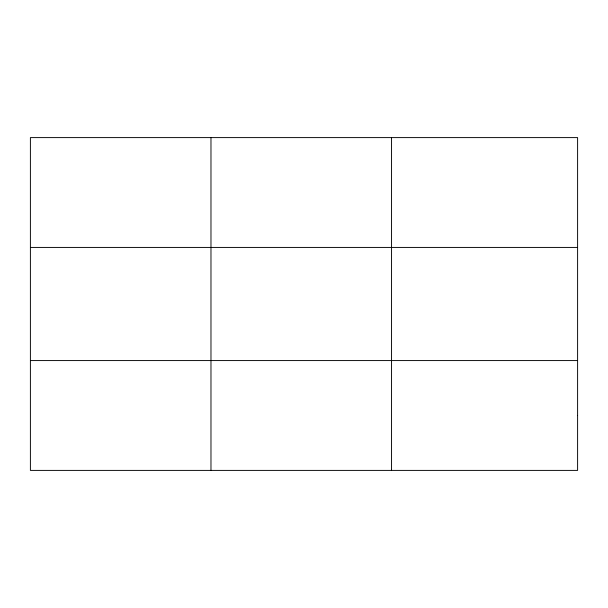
<?xml version="1.0" encoding="UTF-8"?>
<svg xmlns="http://www.w3.org/2000/svg" width="608" height="608" viewBox="0 0 608 608"><rect width="100%" height="100%" fill="white"/><g stroke="black" fill="none" stroke-linecap="round" stroke-linejoin="round"><path stroke-width="0.91" d="M210.976 470.402L210.976 137.598M391.552 470.402L391.552 137.598M30.4 247.426L577.6 247.426M30.4 360.574L577.6 360.574M577.6 415.484L577.6 470.402L30.4 470.402L30.4 137.598L577.6 137.598L577.6 415.484"/></g></svg>
